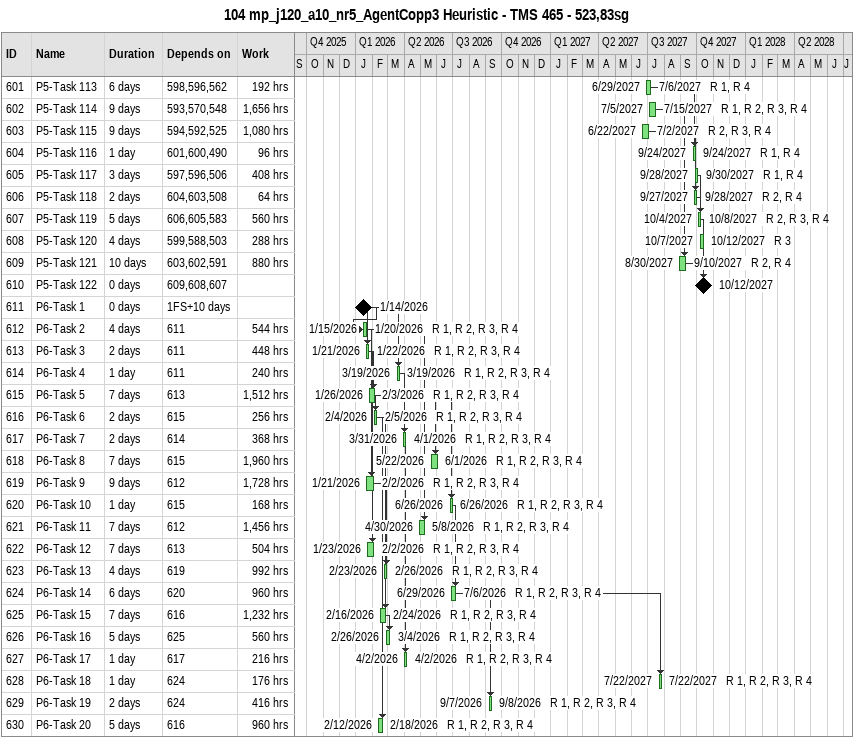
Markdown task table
104 mp_j120_a10_nr5_AgentCopp3 Heuristic - TMS 465 - 523,83sg

| ID | Task | Duration | Start | Finish | Predecessors | Resources | Work (h) |
|---|---|---|---|---|---|---|---|
| 601 | P5-Task 113 | 6d | 2027-06-29 | 2027-07-06 | 598, 596, 562 | R 1, R 4 | 192 |
| 602 | P5-Task 114 | 9d | 2027-07-05 | 2027-07-15 | 593, 570, 548 | R 1, R 2, R 3, R 4 | 1656 |
| 603 | P5-Task 115 | 9d | 2027-06-22 | 2027-07-02 | 594, 592, 525 | R 2, R 3, R 4 | 1080 |
| 604 | P5-Task 116 | 1d | 2027-09-24 | 2027-09-24 | 601, 600, 490 | R 1, R 4 | 96 |
| 605 | P5-Task 117 | 3d | 2027-09-28 | 2027-09-30 | 597, 596, 506 | R 1, R 4 | 408 |
| 606 | P5-Task 118 | 2d | 2027-09-27 | 2027-09-28 | 604, 603, 508 | R 2, R 4 | 64 |
| 607 | P5-Task 119 | 5d | 2027-10-04 | 2027-10-08 | 606, 605, 583 | R 2, R 3, R 4 | 560 |
| 608 | P5-Task 120 | 4d | 2027-10-07 | 2027-10-12 | 599, 588, 503 | R 3 | 288 |
| 609 | P5-Task 121 | 10d | 2027-08-30 | 2027-09-10 | 603, 602, 591 | R 2, R 4 | 880 |
| 610 | P5-Task 122 | 0d | 2027-10-12 | 2027-10-12 | 609, 608, 607 |  |  |
| 611 | P6-Task 1 | 0d | 2026-01-14 | 2026-01-14 | 1FS+10d |  |  |
| 612 | P6-Task 2 | 4d | 2026-01-15 | 2026-01-20 | 611 | R 1, R 2, R 3, R 4 | 544 |
| 613 | P6-Task 3 | 2d | 2026-01-21 | 2026-01-22 | 611 | R 1, R 2, R 3, R 4 | 448 |
| 614 | P6-Task 4 | 1d | 2026-03-19 | 2026-03-19 | 611 | R 1, R 2, R 3, R 4 | 240 |
| 615 | P6-Task 5 | 7d | 2026-01-26 | 2026-02-03 | 613 | R 1, R 2, R 3, R 4 | 1512 |
| 616 | P6-Task 6 | 2d | 2026-02-04 | 2026-02-05 | 615 | R 1, R 2, R 3, R 4 | 256 |
| 617 | P6-Task 7 | 2d | 2026-03-31 | 2026-04-01 | 614 | R 1, R 2, R 3, R 4 | 368 |
| 618 | P6-Task 8 | 7d | 2026-05-22 | 2026-06-01 | 615 | R 1, R 2, R 3, R 4 | 1960 |
| 619 | P6-Task 9 | 9d | 2026-01-21 | 2026-02-02 | 612 | R 1, R 2, R 3, R 4 | 1728 |
| 620 | P6-Task 10 | 1d | 2026-06-26 | 2026-06-26 | 615 | R 1, R 2, R 3, R 4 | 168 |
| 621 | P6-Task 11 | 7d | 2026-04-30 | 2026-05-08 | 612 | R 1, R 2, R 3, R 4 | 1456 |
| 622 | P6-Task 12 | 7d | 2026-01-23 | 2026-02-02 | 613 | R 1, R 2, R 3, R 4 | 504 |
| 623 | P6-Task 13 | 4d | 2026-02-23 | 2026-02-26 | 619 | R 1, R 2, R 3, R 4 | 992 |
| 624 | P6-Task 14 | 6d | 2026-06-29 | 2026-07-06 | 620 | R 1, R 2, R 3, R 4 | 960 |
| 625 | P6-Task 15 | 7d | 2026-02-16 | 2026-02-24 | 616 | R 1, R 2, R 3, R 4 | 1232 |
| 626 | P6-Task 16 | 5d | 2026-02-26 | 2026-03-04 | 625 | R 1, R 2, R 3, R 4 | 560 |
| 627 | P6-Task 17 | 1d | 2026-04-02 | 2026-04-02 | 617 | R 1, R 2, R 3, R 4 | 216 |
| 628 | P6-Task 18 | 1d | 2027-07-22 | 2027-07-22 | 624 | R 1, R 2, R 3, R 4 | 176 |
| 629 | P6-Task 19 | 2d | 2026-09-07 | 2026-09-08 | 624 | R 1, R 2, R 3, R 4 | 416 |
| 630 | P6-Task 20 | 5d | 2026-02-12 | 2026-02-18 | 616 | R 1, R 2, R 3, R 4 | 960 |
